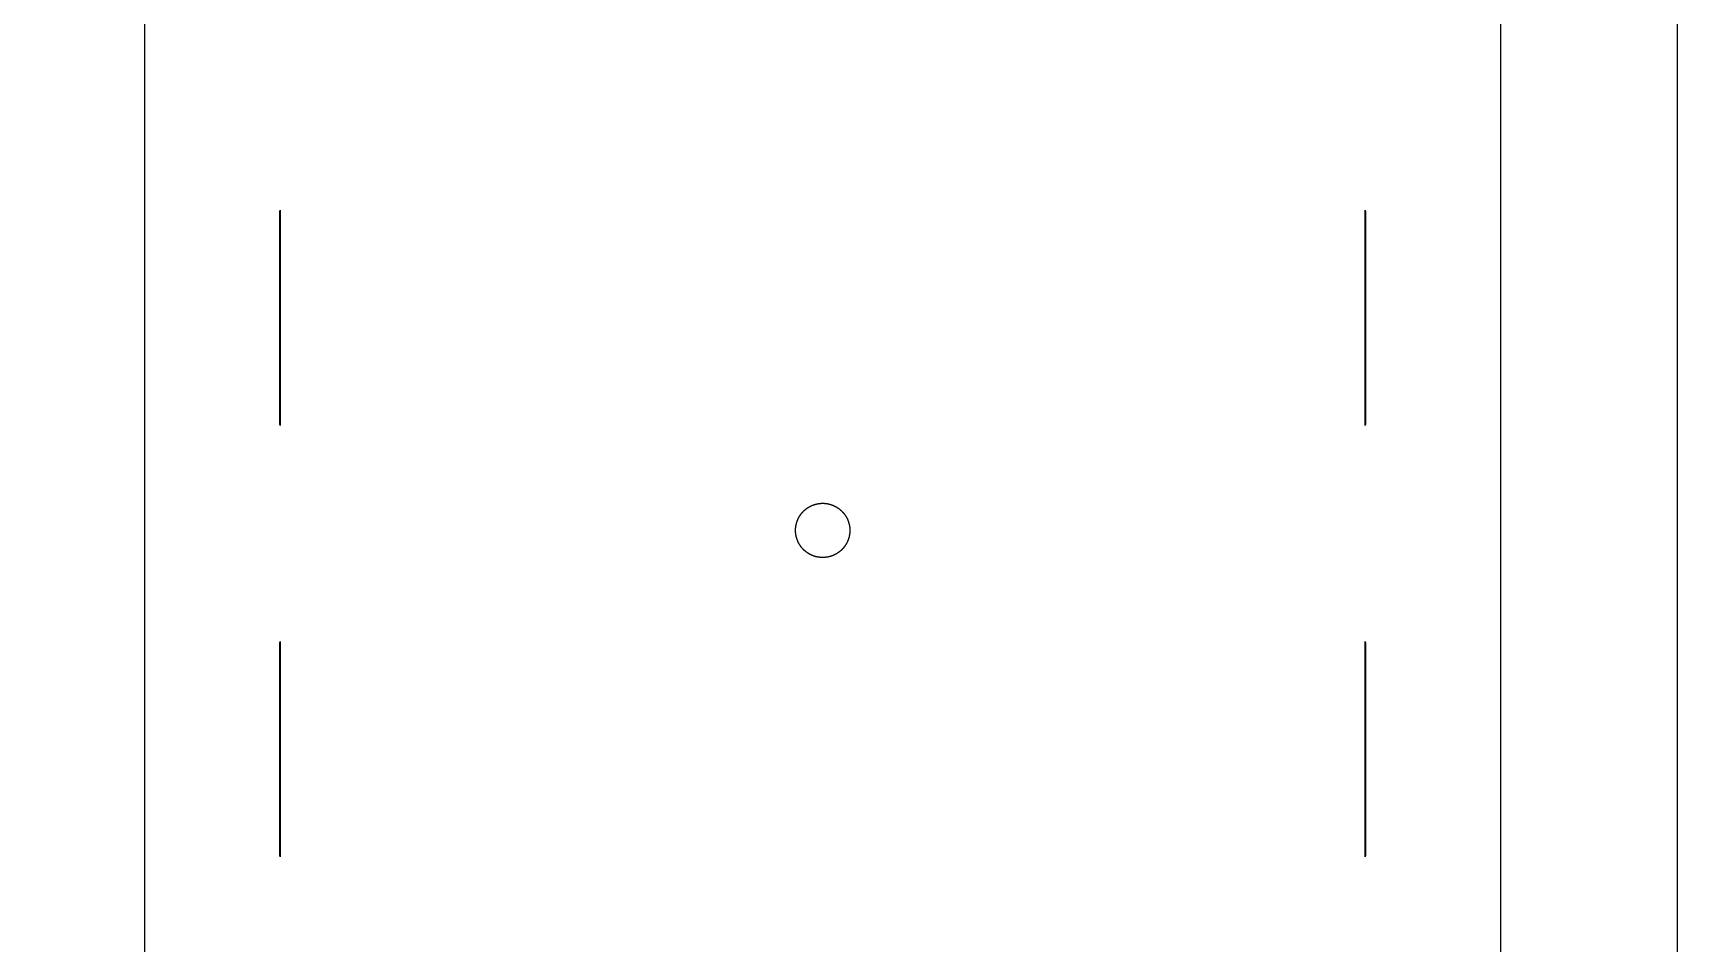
# Model space of a CAD drawing. Header units: metres. Extents: x -73 to 372, y -34 to 331.
# Drawn here: x 217.6 to 371.5, y 51.6 to 136.9 of the extents above; entities that cross this region are included whole.
import ezdxf

# ---------------------------------------------------------------- set-up
doc = ezdxf.new("R2010")
doc.units = ezdxf.units.M

msp = doc.modelspace()

# ---------------------------------------------------------------- linework, layer by layer
for points in [[(371.51, -33.64), (-73.11, -33.64), (-73.11, 330.98), (371.51, 330.98), (371.51, -33.64)], [(228.02, 261.71), (228.02, 39.48)], [(355.02, 39.48), (355.02, 261.71)], [(240.72, 120.27), (240.72, 120.27), (240.72, 120.27), (240.72, 120.27), (240.72, 120.27), (240.72, 120.27), (240.72, 120.27), (240.72, 120.27), (240.72, 120.27), (240.73, 120.12), (240.73, 120.12), (240.74, 119.64), (240.74, 119.64), (240.74, 118.92), (240.74, 118.92), (240.74, 118.07), (240.74, 118.07), (240.74, 102.31), (240.74, 102.31), (240.74, 101.46), (240.74, 101.46), (240.74, 100.73), (240.74, 100.73), (240.73, 100.25), (240.73, 100.25), (240.72, 100.11), (240.72, 100.11), (240.72, 100.11), (240.72, 100.11), (240.72, 100.11), (240.72, 100.11), (240.72, 100.11), (240.72, 100.11), (240.72, 100.11), (240.71, 100.25), (240.71, 100.25), (240.71, 100.73), (240.71, 100.73), (240.7, 101.46), (240.7, 101.46), (240.7, 102.31), (240.7, 102.31), (240.7, 118.07), (240.7, 118.07), (240.7, 118.92), (240.7, 118.92), (240.71, 119.64), (240.71, 119.64), (240.71, 120.12), (240.71, 120.12), (240.72, 120.27)], [(342.3, 118.07), (342.3, 118.07), (342.3, 118.92), (342.3, 118.92), (342.31, 119.64), (342.31, 119.64), (342.31, 120.12), (342.31, 120.12), (342.32, 120.27), (342.32, 120.27), (342.32, 120.27), (342.32, 120.27), (342.32, 120.27), (342.32, 120.27), (342.32, 120.27), (342.32, 120.27), (342.32, 120.27), (342.33, 120.12), (342.33, 120.12), (342.34, 119.64), (342.34, 119.64), (342.34, 118.92), (342.34, 118.92), (342.34, 118.07), (342.34, 118.07), (342.34, 102.31), (342.34, 102.31), (342.34, 101.46), (342.34, 101.46), (342.34, 100.73), (342.34, 100.73), (342.33, 100.25), (342.33, 100.25), (342.32, 100.11), (342.32, 100.11), (342.32, 100.11), (342.32, 100.11), (342.32, 100.11), (342.32, 100.11), (342.32, 100.11), (342.32, 100.11), (342.32, 100.11), (342.31, 100.25), (342.31, 100.25), (342.31, 100.73), (342.31, 100.73), (342.3, 101.46), (342.3, 101.46), (342.3, 102.31), (342.3, 102.31), (342.3, 118.07)], [(291.52, 92.81), (291.53, 92.81), (291.54, 92.81), (291.54, 92.81), (291.56, 92.81), (291.56, 92.81), (291.57, 92.81), (291.57, 92.81), (291.59, 92.81), (291.59, 92.81), (291.6, 92.81), (291.6, 92.81), (291.62, 92.81), (291.62, 92.81), (291.63, 92.81), (291.63, 92.81), (291.64, 92.81), (291.64, 92.81), (291.66, 92.81), (291.66, 92.81), (291.67, 92.81), (291.67, 92.81), (291.69, 92.8), (291.69, 92.8), (291.7, 92.8), (291.7, 92.8), (291.72, 92.8), (291.72, 92.8), (291.73, 92.8), (291.73, 92.8), (291.74, 92.8), (291.74, 92.8), (291.76, 92.8), (291.76, 92.8), (291.77, 92.8), (291.77, 92.8), (291.79, 92.8), (291.79, 92.8), (291.8, 92.79), (291.8, 92.79), (291.81, 92.79), (291.81, 92.79), (291.83, 92.79), (291.83, 92.79), (291.84, 92.79), (291.84, 92.79), (291.86, 92.79), (291.86, 92.79), (291.87, 92.79), (291.87, 92.79), (291.89, 92.78), (291.89, 92.78), (291.9, 92.78), (291.9, 92.78), (291.91, 92.78), (291.91, 92.78), (291.93, 92.78), (291.93, 92.78), (291.94, 92.78), (291.94, 92.78), (291.96, 92.77), (291.96, 92.77), (291.97, 92.77), (291.97, 92.77), (291.98, 92.77), (291.98, 92.77), (292, 92.77), (292, 92.77), (292.01, 92.76), (292.01, 92.76), (292.03, 92.76), (292.03, 92.76), (292.04, 92.76), (292.04, 92.76), (292.05, 92.75), (292.05, 92.75), (292.07, 92.75), (292.07, 92.75), (292.08, 92.75), (292.08, 92.75), (292.1, 92.74), (292.1, 92.74), (292.11, 92.74), (292.11, 92.74), (292.12, 92.74), (292.12, 92.74), (292.14, 92.73), (292.14, 92.73), (292.15, 92.73), (292.15, 92.73), (292.16, 92.73), (292.16, 92.73), (292.18, 92.72), (292.18, 92.72), (292.19, 92.72), (292.19, 92.72), (292.21, 92.72), (292.21, 92.72), (292.22, 92.71), (292.22, 92.71), (292.23, 92.71), (292.23, 92.71), (292.25, 92.7), (292.25, 92.7), (292.26, 92.7), (292.26, 92.7), (292.27, 92.7), (292.27, 92.7), (292.29, 92.69), (292.29, 92.69), (292.3, 92.69), (292.3, 92.69), (292.32, 92.68), (292.32, 92.68), (292.33, 92.68), (292.33, 92.68), (292.34, 92.67), (292.34, 92.67), (292.36, 92.67), (292.36, 92.67), (292.37, 92.66), (292.37, 92.66), (292.38, 92.66), (292.38, 92.66), (292.4, 92.66), (292.4, 92.66), (292.41, 92.65), (292.41, 92.65), (292.42, 92.65), (292.42, 92.65), (292.44, 92.64), (292.44, 92.64), (292.45, 92.64), (292.45, 92.64), (292.46, 92.63), (292.46, 92.63), (292.48, 92.62), (292.48, 92.62), (292.49, 92.62), (292.49, 92.62), (292.5, 92.61), (292.5, 92.61), (292.52, 92.61), (292.52, 92.61), (292.53, 92.6), (292.53, 92.6), (292.54, 92.6), (292.54, 92.6), (292.55, 92.59), (292.55, 92.59), (292.57, 92.59), (292.57, 92.59), (292.58, 92.58), (292.58, 92.58), (292.59, 92.57), (292.59, 92.57), (292.61, 92.57), (292.61, 92.57), (292.62, 92.56), (292.62, 92.56), (292.63, 92.55), (292.63, 92.55), (292.64, 92.55), (292.64, 92.55), (292.66, 92.54), (292.66, 92.54), (292.67, 92.54), (292.67, 92.54), (292.68, 92.53), (292.68, 92.53), (292.7, 92.52), (292.7, 92.52), (292.71, 92.52), (292.71, 92.52), (292.72, 92.51), (292.72, 92.51), (292.73, 92.5), (292.73, 92.5), (292.75, 92.5), (292.75, 92.5), (292.76, 92.49), (292.76, 92.49), (292.77, 92.48), (292.77, 92.48), (292.78, 92.48), (292.78, 92.48), (292.8, 92.47), (292.8, 92.47), (292.81, 92.46), (292.81, 92.46), (292.82, 92.45), (292.82, 92.45), (292.83, 92.45), (292.83, 92.45), (292.84, 92.44), (292.84, 92.44), (292.86, 92.43), (292.86, 92.43), (292.87, 92.42), (292.87, 92.42), (292.88, 92.42), (292.88, 92.42), (292.89, 92.41), (292.89, 92.41), (292.9, 92.4), (292.9, 92.4), (292.92, 92.39), (292.92, 92.39), (292.93, 92.39), (292.93, 92.39), (292.94, 92.38), (292.94, 92.38), (292.95, 92.37), (292.95, 92.37), (292.96, 92.36), (292.96, 92.36), (292.98, 92.35), (292.98, 92.35), (292.99, 92.34), (292.99, 92.34), (293, 92.34), (293, 92.34), (293.01, 92.33), (293.01, 92.33), (293.02, 92.32), (293.02, 92.32), (293.03, 92.31), (293.03, 92.31), (293.05, 92.3), (293.05, 92.3), (293.06, 92.29), (293.06, 92.29), (293.07, 92.29), (293.07, 92.29), (293.08, 92.28), (293.08, 92.28), (293.09, 92.27), (293.09, 92.27), (293.1, 92.26), (293.1, 92.26), (293.11, 92.25), (293.11, 92.25), (293.12, 92.24), (293.12, 92.24), (293.13, 92.23), (293.13, 92.23), (293.15, 92.22), (293.15, 92.22), (293.16, 92.21), (293.16, 92.21), (293.17, 92.21), (293.17, 92.21), (293.18, 92.2), (293.18, 92.2), (293.19, 92.19), (293.19, 92.19), (293.2, 92.18), (293.2, 92.18), (293.21, 92.17), (293.21, 92.17), (293.22, 92.16), (293.22, 92.16), (293.23, 92.15), (293.23, 92.15), (293.24, 92.14), (293.24, 92.14), (293.25, 92.13), (293.25, 92.13), (293.26, 92.12), (293.26, 92.12), (293.27, 92.11), (293.27, 92.11), (293.28, 92.1), (293.28, 92.1), (293.29, 92.09), (293.29, 92.09), (293.3, 92.08), (293.3, 92.08), (293.31, 92.07), (293.31, 92.07), (293.32, 92.06), (293.32, 92.06), (293.33, 92.05), (293.33, 92.05), (293.34, 92.04), (293.34, 92.04), (293.35, 92.03), (293.35, 92.03), (293.36, 92.02), (293.36, 92.02), (293.37, 92.01), (293.37, 92.01), (293.38, 92), (293.38, 92), (293.39, 91.99), (293.39, 91.99), (293.4, 91.98), (293.4, 91.98), (293.41, 91.97), (293.41, 91.97), (293.42, 91.96), (293.42, 91.96), (293.43, 91.95), (293.43, 91.95), (293.44, 91.93), (293.44, 91.93), (293.45, 91.92), (293.45, 91.92), (293.46, 91.91), (293.46, 91.91), (293.47, 91.9), (293.47, 91.9), (293.48, 91.89), (293.48, 91.89), (293.49, 91.88), (293.49, 91.88), (293.5, 91.87), (293.5, 91.87), (293.5, 91.86), (293.5, 91.86), (293.51, 91.85), (293.51, 91.85), (293.52, 91.84), (293.52, 91.84), (293.53, 91.82), (293.53, 91.82), (293.54, 91.81), (293.54, 91.81), (293.55, 91.8), (293.55, 91.8), (293.56, 91.79), (293.56, 91.79), (293.57, 91.78), (293.57, 91.78), (293.57, 91.77), (293.57, 91.77), (293.58, 91.76), (293.58, 91.76), (293.59, 91.74), (293.59, 91.74), (293.6, 91.73), (293.6, 91.73), (293.61, 91.72), (293.61, 91.72), (293.62, 91.71), (293.62, 91.71), (293.62, 91.7), (293.62, 91.7), (293.63, 91.69), (293.63, 91.69), (293.64, 91.67), (293.64, 91.67), (293.65, 91.66), (293.65, 91.66), (293.65, 91.65), (293.65, 91.65), (293.66, 91.64), (293.66, 91.64), (293.67, 91.63), (293.67, 91.63), (293.68, 91.61), (293.68, 91.61), (293.69, 91.6), (293.69, 91.6), (293.69, 91.59), (293.69, 91.59), (293.7, 91.58), (293.7, 91.58), (293.71, 91.57), (293.71, 91.57), (293.71, 91.55), (293.71, 91.55), (293.72, 91.54), (293.72, 91.54), (293.73, 91.53), (293.73, 91.53), (293.74, 91.52), (293.74, 91.52), (293.74, 91.5), (293.74, 91.5), (293.75, 91.49), (293.75, 91.49), (293.76, 91.48), (293.76, 91.48), (293.76, 91.47), (293.76, 91.47), (293.77, 91.45), (293.77, 91.45), (293.78, 91.44), (293.78, 91.44), (293.78, 91.43), (293.78, 91.43), (293.79, 91.42), (293.79, 91.42), (293.8, 91.4), (293.8, 91.4), (293.8, 91.39), (293.8, 91.39), (293.81, 91.38), (293.81, 91.38), (293.81, 91.36), (293.81, 91.36), (293.82, 91.35), (293.82, 91.35), (293.83, 91.34), (293.83, 91.34), (293.83, 91.33), (293.83, 91.33), (293.84, 91.31), (293.84, 91.31), (293.84, 91.3), (293.84, 91.3), (293.85, 91.29), (293.85, 91.29), (293.86, 91.27), (293.86, 91.27), (293.86, 91.26), (293.86, 91.26), (293.87, 91.25), (293.87, 91.25), (293.87, 91.23), (293.87, 91.23), (293.88, 91.22), (293.88, 91.22), (293.88, 91.21), (293.88, 91.21), (293.89, 91.19), (293.89, 91.19), (293.89, 91.18), (293.89, 91.18), (293.9, 91.17), (293.9, 91.17), (293.9, 91.15), (293.9, 91.15), (293.91, 91.14), (293.91, 91.14), (293.91, 91.13), (293.91, 91.13), (293.92, 91.11), (293.92, 91.11), (293.92, 91.1), (293.92, 91.1), (293.93, 91.09), (293.93, 91.09), (293.93, 91.07), (293.93, 91.07), (293.94, 91.06), (293.94, 91.06), (293.94, 91.05), (293.94, 91.05), (293.95, 91.03), (293.95, 91.03), (293.95, 91.02), (293.95, 91.02), (293.95, 91.01), (293.95, 91.01), (293.96, 90.99), (293.96, 90.99), (293.96, 90.98), (293.96, 90.98), (293.97, 90.96), (293.97, 90.96), (293.97, 90.95), (293.97, 90.95), (293.97, 90.94), (293.97, 90.94), (293.98, 90.92), (293.98, 90.92), (293.98, 90.91), (293.98, 90.91), (293.98, 90.9), (293.98, 90.9), (293.99, 90.88), (293.99, 90.88), (293.99, 90.87), (293.99, 90.87), (293.99, 90.85), (293.99, 90.85), (294, 90.84), (294, 90.84), (294, 90.83), (294, 90.83), (294, 90.81), (294, 90.81), (294.01, 90.8), (294.01, 90.8), (294.01, 90.78), (294.01, 90.78), (294.01, 90.77), (294.01, 90.77), (294.02, 90.76), (294.02, 90.76), (294.02, 90.74), (294.02, 90.74), (294.02, 90.73), (294.02, 90.73), (294.02, 90.71), (294.02, 90.71), (294.03, 90.7), (294.03, 90.7), (294.03, 90.69), (294.03, 90.69), (294.03, 90.67), (294.03, 90.67), (294.03, 90.66), (294.03, 90.66), (294.03, 90.64), (294.03, 90.64), (294.04, 90.63), (294.04, 90.63), (294.04, 90.62), (294.04, 90.62), (294.04, 90.6), (294.04, 90.6), (294.04, 90.59), (294.04, 90.59), (294.04, 90.57), (294.04, 90.57), (294.05, 90.56), (294.05, 90.56), (294.05, 90.55), (294.05, 90.55), (294.05, 90.53), (294.05, 90.53), (294.05, 90.52), (294.05, 90.52), (294.05, 90.5), (294.05, 90.5), (294.05, 90.49), (294.05, 90.49), (294.05, 90.47), (294.05, 90.47), (294.06, 90.46), (294.06, 90.46), (294.06, 90.45), (294.06, 90.45), (294.06, 90.43), (294.06, 90.43), (294.06, 90.42), (294.06, 90.42), (294.06, 90.4), (294.06, 90.4), (294.06, 90.39), (294.06, 90.39), (294.06, 90.37), (294.06, 90.37), (294.06, 90.36), (294.06, 90.36), (294.06, 90.35), (294.06, 90.35), (294.06, 90.33), (294.06, 90.33), (294.06, 90.32), (294.06, 90.32), (294.06, 90.3), (294.06, 90.3), (294.06, 90.29), (294.06, 90.29), (294.06, 90.27), (294.06, 90.27), (294.06, 90.26), (294.06, 90.26), (294.06, 90.25), (294.06, 90.25), (294.06, 90.23), (294.06, 90.23), (294.06, 90.22), (294.06, 90.22), (294.06, 90.2), (294.06, 90.2), (294.06, 90.19), (294.06, 90.19), (294.06, 90.18), (294.06, 90.18), (294.06, 90.16), (294.06, 90.16), (294.06, 90.15), (294.06, 90.15), (294.06, 90.13), (294.06, 90.13), (294.06, 90.12), (294.06, 90.12), (294.06, 90.1), (294.06, 90.1), (294.06, 90.09), (294.06, 90.09), (294.05, 90.08), (294.05, 90.08), (294.05, 90.06), (294.05, 90.06), (294.05, 90.05), (294.05, 90.05), (294.05, 90.03), (294.05, 90.03), (294.05, 90.02), (294.05, 90.02), (294.05, 90), (294.05, 90), (294.05, 89.99), (294.05, 89.99), (294.05, 89.98), (294.05, 89.98), (294.04, 89.96), (294.04, 89.96), (294.04, 89.95), (294.04, 89.95), (294.04, 89.93), (294.04, 89.93), (294.04, 89.92), (294.04, 89.92), (294.04, 89.91), (294.04, 89.91), (294.03, 89.89), (294.03, 89.89), (294.03, 89.88), (294.03, 89.88), (294.03, 89.86), (294.03, 89.86), (294.03, 89.85), (294.03, 89.85), (294.02, 89.84), (294.02, 89.84), (294.02, 89.82), (294.02, 89.82), (294.02, 89.81), (294.02, 89.81), (294.02, 89.79), (294.02, 89.79), (294.01, 89.78), (294.01, 89.78), (294.01, 89.77), (294.01, 89.77), (294.01, 89.75), (294.01, 89.75), (294.01, 89.74), (294.01, 89.74), (294, 89.72), (294, 89.72), (294, 89.71), (294, 89.71), (294, 89.7), (294, 89.7), (293.99, 89.68), (293.99, 89.68), (293.99, 89.67), (293.99, 89.67), (293.99, 89.65), (293.99, 89.65), (293.98, 89.64), (293.98, 89.64), (293.98, 89.63), (293.98, 89.63), (293.98, 89.61), (293.98, 89.61), (293.97, 89.6), (293.97, 89.6), (293.97, 89.58), (293.97, 89.58), (293.96, 89.57), (293.96, 89.57), (293.96, 89.56), (293.96, 89.56), (293.96, 89.54), (293.96, 89.54), (293.95, 89.53), (293.95, 89.53), (293.95, 89.52), (293.95, 89.52), (293.94, 89.5), (293.94, 89.5), (293.94, 89.49), (293.94, 89.49), (293.93, 89.48), (293.93, 89.48), (293.93, 89.46), (293.93, 89.46), (293.93, 89.45), (293.93, 89.45), (293.92, 89.44), (293.92, 89.44), (293.92, 89.42), (293.92, 89.42), (293.91, 89.41), (293.91, 89.41), (293.91, 89.4), (293.91, 89.4), (293.9, 89.38), (293.9, 89.38), (293.9, 89.37), (293.9, 89.37), (293.89, 89.36), (293.89, 89.36), (293.89, 89.34), (293.89, 89.34), (293.88, 89.33), (293.88, 89.33), (293.88, 89.32), (293.88, 89.32), (293.87, 89.3), (293.87, 89.3), (293.87, 89.29), (293.87, 89.29), (293.86, 89.28), (293.86, 89.28), (293.85, 89.26), (293.85, 89.26), (293.85, 89.25), (293.85, 89.25), (293.84, 89.24), (293.84, 89.24), (293.84, 89.22), (293.84, 89.22), (293.83, 89.21), (293.83, 89.21), (293.82, 89.2), (293.82, 89.2), (293.82, 89.18), (293.82, 89.18), (293.81, 89.17), (293.81, 89.17), (293.81, 89.16), (293.81, 89.16), (293.8, 89.15), (293.8, 89.15), (293.79, 89.13), (293.79, 89.13), (293.79, 89.12), (293.79, 89.12), (293.78, 89.11), (293.78, 89.11), (293.77, 89.1), (293.77, 89.1), (293.77, 89.08), (293.77, 89.08), (293.76, 89.07), (293.76, 89.07), (293.75, 89.06), (293.75, 89.06), (293.75, 89.05), (293.75, 89.05), (293.74, 89.03), (293.74, 89.03), (293.73, 89.02), (293.73, 89.02), (293.73, 89.01), (293.73, 89.01), (293.72, 89), (293.72, 89), (293.71, 88.98), (293.71, 88.98), (293.7, 88.97), (293.7, 88.97), (293.7, 88.96), (293.7, 88.96), (293.69, 88.95), (293.69, 88.95), (293.68, 88.93), (293.68, 88.93), (293.68, 88.92), (293.68, 88.92), (293.67, 88.91), (293.67, 88.91), (293.66, 88.9), (293.66, 88.9), (293.65, 88.89), (293.65, 88.89), (293.64, 88.87), (293.64, 88.87), (293.64, 88.86), (293.64, 88.86), (293.63, 88.85), (293.63, 88.85), (293.62, 88.84), (293.62, 88.84), (293.61, 88.83), (293.61, 88.83), (293.6, 88.82), (293.6, 88.82), (293.6, 88.8), (293.6, 88.8), (293.59, 88.79), (293.59, 88.79), (293.58, 88.78), (293.58, 88.78), (293.57, 88.77), (293.57, 88.77), (293.56, 88.76), (293.56, 88.76), (293.55, 88.75), (293.55, 88.75), (293.55, 88.73), (293.55, 88.73), (293.54, 88.72), (293.54, 88.72), (293.53, 88.71), (293.53, 88.71), (293.52, 88.7), (293.52, 88.7), (293.51, 88.69), (293.51, 88.69), (293.5, 88.68), (293.5, 88.68), (293.49, 88.67), (293.49, 88.67), (293.48, 88.66), (293.48, 88.66), (293.47, 88.65), (293.47, 88.65), (293.47, 88.63), (293.47, 88.63), (293.46, 88.62), (293.46, 88.62), (293.45, 88.61), (293.45, 88.61), (293.44, 88.6), (293.44, 88.6), (293.43, 88.59), (293.43, 88.59), (293.42, 88.58), (293.42, 88.58), (293.41, 88.57), (293.41, 88.57), (293.4, 88.56), (293.4, 88.56), (293.39, 88.55), (293.39, 88.55), (293.38, 88.54), (293.38, 88.54), (293.37, 88.53), (293.37, 88.53), (293.36, 88.52), (293.36, 88.52), (293.35, 88.51), (293.35, 88.51), (293.34, 88.5), (293.34, 88.5), (293.33, 88.49), (293.33, 88.49), (293.32, 88.48), (293.32, 88.48), (293.31, 88.47), (293.31, 88.47), (293.3, 88.46), (293.3, 88.46), (293.29, 88.45), (293.29, 88.45), (293.28, 88.44), (293.28, 88.44), (293.27, 88.43), (293.27, 88.43), (293.26, 88.42), (293.26, 88.42), (293.25, 88.41), (293.25, 88.41), (293.24, 88.4), (293.24, 88.4), (293.23, 88.39), (293.23, 88.39), (293.22, 88.38), (293.22, 88.38), (293.21, 88.37), (293.21, 88.37), (293.2, 88.36), (293.2, 88.36), (293.19, 88.35), (293.19, 88.35), (293.17, 88.34), (293.17, 88.34), (293.16, 88.33), (293.16, 88.33), (293.15, 88.32), (293.15, 88.32), (293.14, 88.31), (293.14, 88.31), (293.13, 88.3), (293.13, 88.3), (293.12, 88.3), (293.12, 88.3), (293.11, 88.29), (293.11, 88.29), (293.1, 88.28), (293.1, 88.28), (293.09, 88.27), (293.09, 88.27), (293.08, 88.26), (293.08, 88.26), (293.06, 88.25), (293.06, 88.25), (293.05, 88.24), (293.05, 88.24), (293.04, 88.23), (293.04, 88.23), (293.03, 88.23), (293.03, 88.23), (293.02, 88.22), (293.02, 88.22), (293.01, 88.21), (293.01, 88.21), (293, 88.2), (293, 88.2), (292.98, 88.19), (292.98, 88.19), (292.97, 88.18), (292.97, 88.18), (292.96, 88.18), (292.96, 88.18), (292.95, 88.17), (292.95, 88.17), (292.94, 88.16), (292.94, 88.16), (292.92, 88.15), (292.92, 88.15), (292.91, 88.14), (292.91, 88.14), (292.9, 88.14), (292.9, 88.14), (292.89, 88.13), (292.89, 88.13), (292.88, 88.12), (292.88, 88.12), (292.86, 88.11), (292.86, 88.11), (292.85, 88.11), (292.85, 88.11), (292.84, 88.1), (292.84, 88.1), (292.83, 88.09), (292.83, 88.09), (292.82, 88.08), (292.82, 88.08), (292.8, 88.08), (292.8, 88.08), (292.79, 88.07), (292.79, 88.07), (292.78, 88.06), (292.78, 88.06), (292.77, 88.06), (292.77, 88.06), (292.75, 88.05), (292.75, 88.05), (292.74, 88.04), (292.74, 88.04), (292.73, 88.04), (292.73, 88.04), (292.72, 88.03), (292.72, 88.03), (292.7, 88.02), (292.7, 88.02), (292.69, 88.02), (292.69, 88.02), (292.68, 88.01), (292.68, 88.01), (292.67, 88), (292.67, 88), (292.65, 88), (292.65, 88), (292.64, 87.99), (292.64, 87.99), (292.63, 87.98), (292.63, 87.98), (292.61, 87.98), (292.61, 87.98), (292.6, 87.97), (292.6, 87.97), (292.59, 87.97), (292.59, 87.97), (292.58, 87.96), (292.58, 87.96), (292.56, 87.95), (292.56, 87.95), (292.55, 87.95), (292.55, 87.95), (292.54, 87.94), (292.54, 87.94), (292.52, 87.94), (292.52, 87.94), (292.51, 87.93), (292.51, 87.93), (292.5, 87.92), (292.5, 87.92), (292.48, 87.92), (292.48, 87.92), (292.47, 87.91), (292.47, 87.91), (292.46, 87.91), (292.46, 87.91), (292.44, 87.9), (292.44, 87.9), (292.43, 87.9), (292.43, 87.9), (292.42, 87.89), (292.42, 87.89), (292.4, 87.89), (292.4, 87.89), (292.39, 87.88), (292.39, 87.88), (292.38, 87.88), (292.38, 87.88), (292.36, 87.87), (292.36, 87.87), (292.35, 87.87), (292.35, 87.87), (292.34, 87.86), (292.34, 87.86), (292.32, 87.86), (292.32, 87.86), (292.31, 87.86), (292.31, 87.86), (292.3, 87.85), (292.3, 87.85), (292.28, 87.85), (292.28, 87.85), (292.27, 87.84), (292.27, 87.84), (292.26, 87.84), (292.26, 87.84), (292.24, 87.83), (292.24, 87.83), (292.23, 87.83), (292.23, 87.83), (292.21, 87.83), (292.21, 87.83), (292.2, 87.82), (292.2, 87.82), (292.19, 87.82), (292.19, 87.82), (292.17, 87.82), (292.17, 87.82), (292.16, 87.81), (292.16, 87.81), (292.15, 87.81), (292.15, 87.81), (292.13, 87.8), (292.13, 87.8), (292.12, 87.8), (292.12, 87.8), (292.1, 87.8), (292.1, 87.8), (292.09, 87.79), (292.09, 87.79), (292.08, 87.79), (292.08, 87.79), (292.06, 87.79), (292.06, 87.79), (292.05, 87.79), (292.05, 87.79), (292.03, 87.78), (292.03, 87.78), (292.02, 87.78), (292.02, 87.78), (292.01, 87.78), (292.01, 87.78), (291.99, 87.77), (291.99, 87.77), (291.98, 87.77), (291.98, 87.77), (291.96, 87.77), (291.96, 87.77), (291.95, 87.77), (291.95, 87.77), (291.94, 87.76), (291.94, 87.76), (291.92, 87.76), (291.92, 87.76), (291.91, 87.76), (291.91, 87.76), (291.89, 87.76), (291.89, 87.76), (291.88, 87.76), (291.88, 87.76), (291.87, 87.75), (291.87, 87.75), (291.85, 87.75), (291.85, 87.75), (291.84, 87.75), (291.84, 87.75), (291.82, 87.75), (291.82, 87.75), (291.81, 87.75), (291.81, 87.75), (291.8, 87.75), (291.8, 87.75), (291.78, 87.74), (291.78, 87.74), (291.77, 87.74), (291.77, 87.74), (291.75, 87.74), (291.75, 87.74), (291.74, 87.74), (291.74, 87.74), (291.72, 87.74), (291.72, 87.74), (291.71, 87.74), (291.71, 87.74), (291.7, 87.74), (291.7, 87.74), (291.68, 87.74), (291.68, 87.74), (291.67, 87.73), (291.67, 87.73), (291.65, 87.73), (291.65, 87.73), (291.64, 87.73), (291.64, 87.73), (291.63, 87.73), (291.63, 87.73), (291.61, 87.73), (291.61, 87.73), (291.6, 87.73), (291.6, 87.73), (291.58, 87.73), (291.58, 87.73), (291.57, 87.73), (291.57, 87.73), (291.55, 87.73), (291.55, 87.73), (291.54, 87.73), (291.54, 87.73), (291.53, 87.73), (291.53, 87.73), (291.51, 87.73), (291.51, 87.73), (291.5, 87.73), (291.5, 87.73), (291.48, 87.73), (291.48, 87.73), (291.47, 87.73), (291.47, 87.73), (291.45, 87.73), (291.45, 87.73), (291.44, 87.73), (291.44, 87.73), (291.43, 87.73), (291.43, 87.73), (291.41, 87.73), (291.41, 87.73), (291.4, 87.73), (291.4, 87.73), (291.38, 87.73), (291.38, 87.73), (291.37, 87.73), (291.37, 87.73), (291.35, 87.74), (291.35, 87.74), (291.34, 87.74), (291.34, 87.74), (291.33, 87.74), (291.33, 87.74), (291.31, 87.74), (291.31, 87.74), (291.3, 87.74), (291.3, 87.74), (291.28, 87.74), (291.28, 87.74), (291.27, 87.74), (291.27, 87.74), (291.25, 87.74), (291.25, 87.74), (291.24, 87.75), (291.24, 87.75), (291.23, 87.75), (291.23, 87.75), (291.21, 87.75), (291.21, 87.75), (291.2, 87.75), (291.2, 87.75), (291.18, 87.75), (291.18, 87.75), (291.17, 87.75), (291.17, 87.75), (291.16, 87.76), (291.16, 87.76), (291.14, 87.76), (291.14, 87.76), (291.13, 87.76), (291.13, 87.76), (291.11, 87.76), (291.11, 87.76), (291.1, 87.77), (291.1, 87.77), (291.09, 87.77), (291.09, 87.77), (291.07, 87.77), (291.07, 87.77), (291.06, 87.77), (291.06, 87.77), (291.04, 87.78), (291.04, 87.78), (291.03, 87.78), (291.03, 87.78), (291.02, 87.78), (291.02, 87.78), (291, 87.78), (291, 87.78), (290.99, 87.79), (290.99, 87.79), (290.97, 87.79), (290.97, 87.79), (290.96, 87.79), (290.96, 87.79), (290.95, 87.8), (290.95, 87.8), (290.93, 87.8), (290.93, 87.8), (290.92, 87.8), (290.92, 87.8), (290.9, 87.81), (290.9, 87.81), (290.89, 87.81), (290.89, 87.81), (290.88, 87.81), (290.88, 87.81), (290.86, 87.82), (290.86, 87.82), (290.85, 87.82), (290.85, 87.82), (290.84, 87.82), (290.84, 87.82), (290.82, 87.83), (290.82, 87.83), (290.81, 87.83), (290.81, 87.83), (290.79, 87.84), (290.79, 87.84), (290.78, 87.84), (290.78, 87.84), (290.77, 87.85), (290.77, 87.85), (290.75, 87.85), (290.75, 87.85), (290.74, 87.85), (290.74, 87.85), (290.73, 87.86), (290.73, 87.86), (290.71, 87.86), (290.71, 87.86), (290.7, 87.87), (290.7, 87.87), (290.69, 87.87), (290.69, 87.87), (290.67, 87.88), (290.67, 87.88), (290.66, 87.88), (290.66, 87.88), (290.65, 87.89), (290.65, 87.89), (290.63, 87.89), (290.63, 87.89), (290.62, 87.9), (290.62, 87.9), (290.61, 87.9), (290.61, 87.9), (290.59, 87.91), (290.59, 87.91), (290.58, 87.91), (290.58, 87.91), (290.57, 87.92), (290.57, 87.92), (290.55, 87.92), (290.55, 87.92), (290.54, 87.93), (290.54, 87.93), (290.53, 87.93), (290.53, 87.93), (290.51, 87.94), (290.51, 87.94), (290.5, 87.94), (290.5, 87.94), (290.49, 87.95), (290.49, 87.95), (290.47, 87.96), (290.47, 87.96), (290.46, 87.96), (290.46, 87.96), (290.45, 87.97), (290.45, 87.97), (290.44, 87.97), (290.44, 87.97), (290.42, 87.98), (290.42, 87.98), (290.41, 87.99), (290.41, 87.99), (290.4, 87.99), (290.4, 87.99), (290.38, 88), (290.38, 88), (290.37, 88.01), (290.37, 88.01), (290.36, 88.01), (290.36, 88.01), (290.35, 88.02), (290.35, 88.02), (290.33, 88.03), (290.33, 88.03), (290.32, 88.03), (290.32, 88.03), (290.31, 88.04), (290.31, 88.04), (290.3, 88.05), (290.3, 88.05), (290.28, 88.05), (290.28, 88.05), (290.27, 88.06), (290.27, 88.06), (290.26, 88.07), (290.26, 88.07), (290.25, 88.07), (290.25, 88.07), (290.23, 88.08), (290.23, 88.08), (290.22, 88.09), (290.22, 88.09), (290.21, 88.1), (290.21, 88.1), (290.2, 88.1), (290.2, 88.1), (290.19, 88.11), (290.19, 88.11), (290.17, 88.12), (290.17, 88.12), (290.16, 88.13), (290.16, 88.13), (290.15, 88.13), (290.15, 88.13), (290.14, 88.14), (290.14, 88.14), (290.13, 88.15), (290.13, 88.15), (290.11, 88.16), (290.11, 88.16), (290.1, 88.16), (290.1, 88.16), (290.09, 88.17), (290.09, 88.17), (290.08, 88.18), (290.08, 88.18), (290.07, 88.19), (290.07, 88.19), (290.05, 88.2), (290.05, 88.2), (290.04, 88.21), (290.04, 88.21), (290.03, 88.21), (290.03, 88.21), (290.02, 88.22), (290.02, 88.22), (290.01, 88.23), (290.01, 88.23), (290, 88.24), (290, 88.24), (289.99, 88.25), (289.99, 88.25), (289.97, 88.26), (289.97, 88.26), (289.96, 88.27), (289.96, 88.27), (289.95, 88.27), (289.95, 88.27), (289.94, 88.28), (289.94, 88.28), (289.93, 88.29), (289.93, 88.29), (289.92, 88.3), (289.92, 88.3), (289.91, 88.31), (289.91, 88.31), (289.9, 88.32), (289.9, 88.32), (289.89, 88.33), (289.89, 88.33), (289.87, 88.34), (289.87, 88.34), (289.86, 88.35), (289.86, 88.35), (289.85, 88.36), (289.85, 88.36), (289.84, 88.37), (289.84, 88.37), (289.83, 88.37), (289.83, 88.37), (289.82, 88.38), (289.82, 88.38), (289.81, 88.39), (289.81, 88.39), (289.8, 88.4), (289.8, 88.4), (289.79, 88.41), (289.79, 88.41), (289.78, 88.42), (289.78, 88.42), (289.77, 88.43), (289.77, 88.43), (289.76, 88.44), (289.76, 88.44), (289.75, 88.45), (289.75, 88.45), (289.74, 88.46), (289.74, 88.46), (289.73, 88.47), (289.73, 88.47), (289.72, 88.48), (289.72, 88.48), (289.71, 88.49), (289.71, 88.49), (289.7, 88.5), (289.7, 88.5), (289.69, 88.51), (289.69, 88.51), (289.68, 88.52), (289.68, 88.52), (289.67, 88.53), (289.67, 88.53), (289.66, 88.54), (289.66, 88.54), (289.65, 88.55), (289.65, 88.55), (289.64, 88.57), (289.64, 88.57), (289.63, 88.58), (289.63, 88.58), (289.62, 88.59), (289.62, 88.59), (289.61, 88.6), (289.61, 88.6), (289.6, 88.61), (289.6, 88.61), (289.59, 88.62), (289.59, 88.62), (289.58, 88.63), (289.58, 88.63), (289.57, 88.64), (289.57, 88.64), (289.56, 88.65), (289.56, 88.65), (289.56, 88.66), (289.56, 88.66), (289.55, 88.67), (289.55, 88.67), (289.54, 88.68), (289.54, 88.68), (289.53, 88.7), (289.53, 88.7), (289.52, 88.71), (289.52, 88.71), (289.51, 88.72), (289.51, 88.72), (289.5, 88.73), (289.5, 88.73), (289.49, 88.74), (289.49, 88.74), (289.49, 88.75), (289.49, 88.75), (289.48, 88.76), (289.48, 88.76), (289.47, 88.78), (289.47, 88.78), (289.46, 88.79), (289.46, 88.79), (289.45, 88.8), (289.45, 88.8), (289.44, 88.81), (289.44, 88.81), (289.44, 88.82), (289.44, 88.82), (289.43, 88.83), (289.43, 88.83), (289.42, 88.85), (289.42, 88.85), (289.41, 88.86), (289.41, 88.86), (289.4, 88.87), (289.4, 88.87), (289.4, 88.88), (289.4, 88.88), (289.39, 88.89), (289.39, 88.89), (289.38, 88.91), (289.38, 88.91), (289.37, 88.92), (289.37, 88.92), (289.37, 88.93), (289.37, 88.93), (289.36, 88.94), (289.36, 88.94), (289.35, 88.95), (289.35, 88.95), (289.34, 88.97), (289.34, 88.97), (289.34, 88.98), (289.34, 88.98), (289.33, 88.99), (289.33, 88.99), (289.32, 89), (289.32, 89), (289.31, 89.01), (289.31, 89.01), (289.31, 89.03), (289.31, 89.03), (289.3, 89.04), (289.3, 89.04), (289.29, 89.05), (289.29, 89.05), (289.29, 89.06), (289.29, 89.06), (289.28, 89.08), (289.28, 89.08), (289.27, 89.09), (289.27, 89.09), (289.27, 89.1), (289.27, 89.1), (289.26, 89.12), (289.26, 89.12), (289.25, 89.13), (289.25, 89.13), (289.25, 89.14), (289.25, 89.14), (289.24, 89.15), (289.24, 89.15), (289.23, 89.17), (289.23, 89.17), (289.23, 89.18), (289.23, 89.18), (289.22, 89.19), (289.22, 89.19), (289.22, 89.21), (289.22, 89.21), (289.21, 89.22), (289.21, 89.22), (289.2, 89.23), (289.2, 89.23), (289.2, 89.24), (289.2, 89.24), (289.19, 89.26), (289.19, 89.26), (289.19, 89.27), (289.19, 89.27), (289.18, 89.28), (289.18, 89.28), (289.18, 89.3), (289.18, 89.3), (289.17, 89.31), (289.17, 89.31), (289.17, 89.32), (289.17, 89.32), (289.16, 89.34), (289.16, 89.34), (289.16, 89.35), (289.16, 89.35), (289.15, 89.36), (289.15, 89.36), (289.14, 89.38), (289.14, 89.38), (289.14, 89.39), (289.14, 89.39), (289.13, 89.4), (289.13, 89.4), (289.13, 89.42), (289.13, 89.42), (289.13, 89.43), (289.13, 89.43), (289.12, 89.44), (289.12, 89.44), (289.12, 89.46), (289.12, 89.46), (289.11, 89.47), (289.11, 89.47), (289.11, 89.48), (289.11, 89.48), (289.1, 89.5), (289.1, 89.5), (289.1, 89.51), (289.1, 89.51), (289.09, 89.52), (289.09, 89.52), (289.09, 89.54), (289.09, 89.54), (289.09, 89.55), (289.09, 89.55), (289.08, 89.57), (289.08, 89.57), (289.08, 89.58), (289.08, 89.58), (289.07, 89.59), (289.07, 89.59), (289.07, 89.61), (289.07, 89.61), (289.07, 89.62), (289.07, 89.62), (289.06, 89.63), (289.06, 89.63), (289.06, 89.65), (289.06, 89.65), (289.06, 89.66), (289.06, 89.66), (289.05, 89.68), (289.05, 89.68), (289.05, 89.69), (289.05, 89.69), (289.05, 89.7), (289.05, 89.7), (289.04, 89.72), (289.04, 89.72), (289.04, 89.73), (289.04, 89.73), (289.04, 89.75), (289.04, 89.75), (289.03, 89.76), (289.03, 89.76), (289.03, 89.77), (289.03, 89.77), (289.03, 89.79), (289.03, 89.79), (289.03, 89.8), (289.03, 89.8), (289.02, 89.82), (289.02, 89.82), (289.02, 89.83), (289.02, 89.83), (289.02, 89.84), (289.02, 89.84), (289.02, 89.86), (289.02, 89.86), (289.01, 89.87), (289.01, 89.87), (289.01, 89.89), (289.01, 89.89), (289.01, 89.9), (289.01, 89.9), (289.01, 89.91), (289.01, 89.91), (289.01, 89.93), (289.01, 89.93), (289, 89.94), (289, 89.94), (289, 89.96), (289, 89.96), (289, 89.97), (289, 89.97), (289, 89.98), (289, 89.98), (289, 90), (289, 90), (289, 90.01), (289, 90.01), (288.99, 90.03), (288.99, 90.03), (288.99, 90.04), (288.99, 90.04), (288.99, 90.06), (288.99, 90.06), (288.99, 90.07), (288.99, 90.07), (288.99, 90.08), (288.99, 90.08), (288.99, 90.1), (288.99, 90.1), (288.99, 90.11), (288.99, 90.11), (288.99, 90.13), (288.99, 90.13), (288.99, 90.14), (288.99, 90.14), (288.98, 90.15), (288.98, 90.15), (288.98, 90.17), (288.98, 90.17), (288.98, 90.18), (288.98, 90.18), (288.98, 90.2), (288.98, 90.2), (288.98, 90.21), (288.98, 90.21), (288.98, 90.23), (288.98, 90.23), (288.98, 90.24), (288.98, 90.24), (288.98, 90.25), (288.98, 90.25), (288.98, 90.27), (288.98, 90.27), (288.98, 90.28), (288.98, 90.28), (288.98, 90.3), (288.98, 90.3), (288.98, 90.31), (288.98, 90.31), (288.98, 90.33), (288.98, 90.33), (288.98, 90.34), (288.98, 90.34), (288.98, 90.35), (288.98, 90.35), (288.98, 90.37), (288.98, 90.37), (288.98, 90.38), (288.98, 90.38), (288.99, 90.4), (288.99, 90.4), (288.99, 90.41), (288.99, 90.41), (288.99, 90.43), (288.99, 90.43), (288.99, 90.44), (288.99, 90.44), (288.99, 90.45), (288.99, 90.45), (288.99, 90.47), (288.99, 90.47), (288.99, 90.48), (288.99, 90.48), (288.99, 90.5), (288.99, 90.5), (288.99, 90.51), (288.99, 90.51), (289, 90.52), (289, 90.52), (289, 90.54), (289, 90.54), (289, 90.55), (289, 90.55), (289, 90.57), (289, 90.57), (289, 90.58), (289, 90.58), (289, 90.6), (289, 90.6), (289.01, 90.61), (289.01, 90.61), (289.01, 90.62), (289.01, 90.62), (289.01, 90.64), (289.01, 90.64), (289.01, 90.65), (289.01, 90.65), (289.01, 90.67), (289.01, 90.67), (289.02, 90.68), (289.02, 90.68), (289.02, 90.69), (289.02, 90.69), (289.02, 90.71), (289.02, 90.71), (289.02, 90.72), (289.02, 90.72), (289.03, 90.74), (289.03, 90.74), (289.03, 90.75), (289.03, 90.75), (289.03, 90.76), (289.03, 90.76), (289.03, 90.78), (289.03, 90.78), (289.04, 90.79), (289.04, 90.79), (289.04, 90.81), (289.04, 90.81), (289.04, 90.82), (289.04, 90.82), (289.05, 90.83), (289.05, 90.83), (289.05, 90.85), (289.05, 90.85), (289.05, 90.86), (289.05, 90.86), (289.06, 90.88), (289.06, 90.88), (289.06, 90.89), (289.06, 90.89), (289.06, 90.9), (289.06, 90.9), (289.07, 90.92), (289.07, 90.92), (289.07, 90.93), (289.07, 90.93), (289.07, 90.94), (289.07, 90.94), (289.08, 90.96), (289.08, 90.96), (289.08, 90.97), (289.08, 90.97), (289.09, 90.99), (289.09, 90.99), (289.09, 91), (289.09, 91), (289.09, 91.01), (289.09, 91.01), (289.1, 91.03), (289.1, 91.03), (289.1, 91.04), (289.1, 91.04), (289.11, 91.05), (289.11, 91.05), (289.11, 91.07), (289.11, 91.07), (289.12, 91.08), (289.12, 91.08), (289.12, 91.09), (289.12, 91.09), (289.12, 91.11), (289.12, 91.11), (289.13, 91.12), (289.13, 91.12), (289.13, 91.13), (289.13, 91.13), (289.14, 91.15), (289.14, 91.15), (289.14, 91.16), (289.14, 91.16), (289.15, 91.17), (289.15, 91.17), (289.15, 91.19), (289.15, 91.19), (289.16, 91.2), (289.16, 91.2), (289.16, 91.21), (289.16, 91.21), (289.17, 91.23), (289.17, 91.23), (289.18, 91.24), (289.18, 91.24), (289.18, 91.25), (289.18, 91.25), (289.19, 91.27), (289.19, 91.27), (289.19, 91.28), (289.19, 91.28), (289.2, 91.29), (289.2, 91.29), (289.2, 91.31), (289.2, 91.31), (289.21, 91.32), (289.21, 91.32), (289.22, 91.33), (289.22, 91.33), (289.22, 91.35), (289.22, 91.35), (289.23, 91.36), (289.23, 91.36), (289.23, 91.37), (289.23, 91.37), (289.24, 91.38), (289.24, 91.38), (289.25, 91.4), (289.25, 91.4), (289.25, 91.41), (289.25, 91.41), (289.26, 91.42), (289.26, 91.42), (289.27, 91.44), (289.27, 91.44), (289.27, 91.45), (289.27, 91.45), (289.28, 91.46), (289.28, 91.46), (289.29, 91.47), (289.29, 91.47), (289.29, 91.49), (289.29, 91.49), (289.3, 91.5), (289.3, 91.5), (289.31, 91.51), (289.31, 91.51), (289.31, 91.52), (289.31, 91.52), (289.32, 91.54), (289.32, 91.54), (289.33, 91.55), (289.33, 91.55), (289.33, 91.56), (289.33, 91.56), (289.34, 91.57), (289.34, 91.57), (289.35, 91.58), (289.35, 91.58), (289.36, 91.6), (289.36, 91.6), (289.36, 91.61), (289.36, 91.61), (289.37, 91.62), (289.37, 91.62), (289.38, 91.63), (289.38, 91.63), (289.39, 91.64), (289.39, 91.64), (289.39, 91.66), (289.39, 91.66), (289.4, 91.67), (289.4, 91.67), (289.41, 91.68), (289.41, 91.68), (289.42, 91.69), (289.42, 91.69), (289.43, 91.7), (289.43, 91.7), (289.43, 91.72), (289.43, 91.72), (289.44, 91.73), (289.44, 91.73), (289.45, 91.74), (289.45, 91.74), (289.46, 91.75), (289.46, 91.75), (289.47, 91.76), (289.47, 91.76), (289.48, 91.77), (289.48, 91.77), (289.48, 91.79), (289.48, 91.79), (289.49, 91.8), (289.49, 91.8), (289.5, 91.81), (289.5, 91.81), (289.51, 91.82), (289.51, 91.82), (289.52, 91.83), (289.52, 91.83), (289.53, 91.84), (289.53, 91.84), (289.54, 91.85), (289.54, 91.85), (289.54, 91.86), (289.54, 91.86), (289.55, 91.88), (289.55, 91.88), (289.56, 91.89), (289.56, 91.89), (289.57, 91.9), (289.57, 91.9), (289.58, 91.91), (289.58, 91.91), (289.59, 91.92), (289.59, 91.92), (289.6, 91.93), (289.6, 91.93), (289.61, 91.94), (289.61, 91.94), (289.62, 91.95), (289.62, 91.95), (289.63, 91.96), (289.63, 91.96), (289.64, 91.97), (289.64, 91.97), (289.65, 91.98), (289.65, 91.98), (289.66, 91.99), (289.66, 91.99), (289.67, 92), (289.67, 92), (289.68, 92.01), (289.68, 92.01), (289.69, 92.02), (289.69, 92.02), (289.7, 92.04), (289.7, 92.04), (289.71, 92.05), (289.71, 92.05), (289.72, 92.06), (289.72, 92.06), (289.73, 92.07), (289.73, 92.07), (289.74, 92.08), (289.74, 92.08), (289.75, 92.09), (289.75, 92.09), (289.76, 92.1), (289.76, 92.1), (289.77, 92.11), (289.77, 92.11), (289.78, 92.12), (289.78, 92.12), (289.79, 92.13), (289.79, 92.13), (289.8, 92.13), (289.8, 92.13), (289.81, 92.14), (289.81, 92.14), (289.82, 92.15), (289.82, 92.15), (289.83, 92.16), (289.83, 92.16), (289.84, 92.17), (289.84, 92.17), (289.85, 92.18), (289.85, 92.18), (289.86, 92.19), (289.86, 92.19), (289.87, 92.2), (289.87, 92.2), (289.88, 92.21), (289.88, 92.21), (289.89, 92.22), (289.89, 92.22), (289.9, 92.23), (289.9, 92.23), (289.92, 92.24), (289.92, 92.24), (289.93, 92.25), (289.93, 92.25), (289.94, 92.26), (289.94, 92.26), (289.95, 92.26), (289.95, 92.26), (289.96, 92.27), (289.96, 92.27), (289.97, 92.28), (289.97, 92.28), (289.98, 92.29), (289.98, 92.29), (289.99, 92.3), (289.99, 92.3), (290.01, 92.31), (290.01, 92.31), (290.02, 92.32), (290.02, 92.32), (290.03, 92.32), (290.03, 92.32), (290.04, 92.33), (290.04, 92.33), (290.05, 92.34), (290.05, 92.34), (290.06, 92.35), (290.06, 92.35), (290.08, 92.36), (290.08, 92.36), (290.09, 92.37), (290.09, 92.37), (290.1, 92.37), (290.1, 92.37), (290.11, 92.38), (290.11, 92.38), (290.12, 92.39), (290.12, 92.39), (290.13, 92.4), (290.13, 92.4), (290.15, 92.41), (290.15, 92.41), (290.16, 92.41), (290.16, 92.41), (290.17, 92.42), (290.17, 92.42), (290.18, 92.43), (290.18, 92.43), (290.19, 92.44), (290.19, 92.44), (290.21, 92.44), (290.21, 92.44), (290.22, 92.45), (290.22, 92.45), (290.23, 92.46), (290.23, 92.46), (290.24, 92.46), (290.24, 92.46), (290.26, 92.47), (290.26, 92.47), (290.27, 92.48), (290.27, 92.48), (290.28, 92.49), (290.28, 92.49), (290.29, 92.49), (290.29, 92.49), (290.31, 92.5), (290.31, 92.5), (290.32, 92.51), (290.32, 92.51), (290.33, 92.51), (290.33, 92.51), (290.34, 92.52), (290.34, 92.52), (290.36, 92.53), (290.36, 92.53), (290.37, 92.53), (290.37, 92.53), (290.38, 92.54), (290.38, 92.54), (290.39, 92.55), (290.39, 92.55), (290.41, 92.55), (290.41, 92.55), (290.42, 92.56), (290.42, 92.56), (290.43, 92.56), (290.43, 92.56), (290.45, 92.57), (290.45, 92.57), (290.46, 92.58), (290.46, 92.58), (290.47, 92.58), (290.47, 92.58), (290.48, 92.59), (290.48, 92.59), (290.5, 92.59), (290.5, 92.59), (290.51, 92.6), (290.51, 92.6), (290.52, 92.61), (290.52, 92.61), (290.54, 92.61), (290.54, 92.61), (290.55, 92.62), (290.55, 92.62), (290.56, 92.62), (290.56, 92.62), (290.58, 92.63), (290.58, 92.63), (290.59, 92.63), (290.59, 92.63), (290.6, 92.64), (290.6, 92.64), (290.62, 92.64), (290.62, 92.64), (290.63, 92.65), (290.63, 92.65), (290.64, 92.65), (290.64, 92.65), (290.66, 92.66), (290.66, 92.66), (290.67, 92.66), (290.67, 92.66), (290.68, 92.67), (290.68, 92.67), (290.7, 92.67), (290.7, 92.67), (290.71, 92.68), (290.71, 92.68), (290.72, 92.68), (290.72, 92.68), (290.74, 92.69), (290.74, 92.69), (290.75, 92.69), (290.75, 92.69), (290.76, 92.69), (290.76, 92.69), (290.78, 92.7), (290.78, 92.7), (290.79, 92.7), (290.79, 92.7), (290.81, 92.71), (290.81, 92.71), (290.82, 92.71), (290.82, 92.71), (290.83, 92.71), (290.83, 92.71), (290.85, 92.72), (290.85, 92.72), (290.86, 92.72), (290.86, 92.72), (290.87, 92.73), (290.87, 92.73), (290.89, 92.73), (290.89, 92.73), (290.9, 92.73), (290.9, 92.73), (290.92, 92.74), (290.92, 92.74), (290.93, 92.74), (290.93, 92.74), (290.94, 92.74), (290.94, 92.74), (290.96, 92.75), (290.96, 92.75), (290.97, 92.75), (290.97, 92.75), (290.98, 92.75), (290.98, 92.75), (291, 92.76), (291, 92.76), (291.01, 92.76), (291.01, 92.76), (291.03, 92.76), (291.03, 92.76), (291.04, 92.76), (291.04, 92.76), (291.05, 92.77), (291.05, 92.77), (291.07, 92.77), (291.07, 92.77), (291.08, 92.77), (291.08, 92.77), (291.1, 92.77), (291.1, 92.77), (291.11, 92.78), (291.11, 92.78), (291.12, 92.78), (291.12, 92.78), (291.14, 92.78), (291.14, 92.78), (291.15, 92.78), (291.15, 92.78), (291.17, 92.79), (291.17, 92.79), (291.18, 92.79), (291.18, 92.79), (291.2, 92.79), (291.2, 92.79), (291.21, 92.79), (291.21, 92.79), (291.22, 92.79), (291.22, 92.79), (291.24, 92.79), (291.24, 92.79), (291.25, 92.8), (291.25, 92.8), (291.27, 92.8), (291.27, 92.8), (291.28, 92.8), (291.28, 92.8), (291.29, 92.8), (291.29, 92.8), (291.31, 92.8), (291.31, 92.8), (291.32, 92.8), (291.32, 92.8), (291.34, 92.8), (291.34, 92.8), (291.35, 92.8), (291.35, 92.8), (291.37, 92.81), (291.37, 92.81), (291.38, 92.81), (291.38, 92.81), (291.39, 92.81), (291.39, 92.81), (291.41, 92.81), (291.41, 92.81), (291.42, 92.81), (291.42, 92.81), (291.44, 92.81), (291.44, 92.81), (291.45, 92.81), (291.45, 92.81), (291.47, 92.81), (291.47, 92.81), (291.48, 92.81), (291.48, 92.81), (291.49, 92.81), (291.49, 92.81), (291.51, 92.81), (291.51, 92.81), (291.52, 92.81), (291.52, 92.81)], [(240.72, 59.7), (240.72, 59.7), (240.72, 59.7), (240.72, 59.7), (240.72, 59.7), (240.72, 59.7), (240.72, 59.7), (240.72, 59.7), (240.72, 59.7), (240.71, 59.84), (240.71, 59.84), (240.71, 60.33), (240.71, 60.33), (240.7, 61.05), (240.7, 61.05), (240.7, 61.9), (240.7, 61.9), (240.7, 77.66), (240.7, 77.66), (240.7, 78.51), (240.7, 78.51), (240.71, 79.23), (240.71, 79.23), (240.71, 79.71), (240.71, 79.71), (240.72, 79.86), (240.72, 79.86), (240.72, 79.86), (240.72, 79.86), (240.72, 79.86), (240.72, 79.86), (240.72, 79.86), (240.72, 79.86), (240.72, 79.86), (240.73, 79.71), (240.73, 79.71), (240.74, 79.23), (240.74, 79.23), (240.74, 78.51), (240.74, 78.51), (240.74, 77.66), (240.74, 77.66), (240.74, 61.9), (240.74, 61.9), (240.74, 61.05), (240.74, 61.05), (240.74, 60.33), (240.74, 60.33), (240.73, 59.84), (240.73, 59.84), (240.72, 59.7)], [(342.3, 77.66), (342.3, 77.66), (342.3, 78.51), (342.3, 78.51), (342.31, 79.23), (342.31, 79.23), (342.31, 79.71), (342.31, 79.71), (342.32, 79.86), (342.32, 79.86), (342.32, 79.86), (342.32, 79.86), (342.32, 79.86), (342.32, 79.86), (342.32, 79.86), (342.32, 79.86), (342.32, 79.86), (342.33, 79.71), (342.33, 79.71), (342.34, 79.23), (342.34, 79.23), (342.34, 78.51), (342.34, 78.51), (342.34, 77.66), (342.34, 77.66), (342.34, 61.9), (342.34, 61.9), (342.34, 61.05), (342.34, 61.05), (342.34, 60.33), (342.34, 60.33), (342.33, 59.84), (342.33, 59.84), (342.32, 59.7), (342.32, 59.7), (342.32, 59.7), (342.32, 59.7), (342.32, 59.7), (342.32, 59.7), (342.32, 59.7), (342.32, 59.7), (342.32, 59.7), (342.31, 59.84), (342.31, 59.84), (342.31, 60.33), (342.31, 60.33), (342.3, 61.05), (342.3, 61.05), (342.3, 61.9), (342.3, 61.9), (342.3, 77.66)]]:
    msp.add_lwpolyline(points)

doc.saveas('drawing.dxf')
